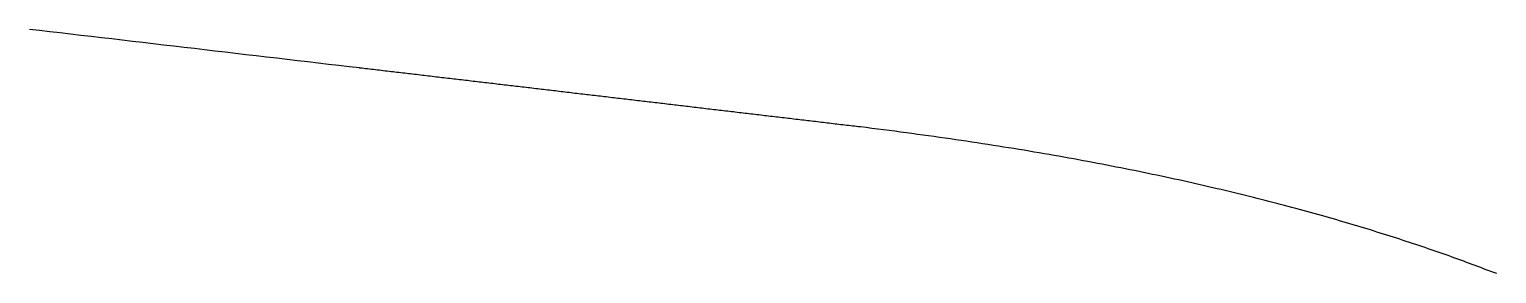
# Model space of a CAD drawing. Header units: millimetres. Extents: x -14 to 101, y -23 to -4.
import ezdxf

# ---------------------------------------------------------------- set-up
doc = ezdxf.new("R2010")
doc.units = ezdxf.units.MM

msp = doc.modelspace()

# ---------------------------------------------------------------- linework, layer by layer
msp.add_open_spline([(100.85, -23.24), (100.65, -23.17), (99.86, -22.87), (98.47, -22.34), (96.63, -21.68), (94.72, -21.03), (92.72, -20.37), (90.64, -19.72), (88.47, -19.07), (86.21, -18.43), (83.85, -17.8), (81.4, -17.17), (78.85, -16.56), (76.2, -15.95), (73.44, -15.36), (70.57, -14.79), (67.59, -14.22), (64.49, -13.68), (61.26, -13.16), (57.92, -12.65), (54.44, -12.18), (51.87, -11.84), (50.26, -11.65), (49.64, -11.58), (49.03, -11.51), (48.42, -11.44), (47.8, -11.36), (47.19, -11.29), (46.57, -11.22), (45.96, -11.15), (45.34, -11.07), (44.73, -11), (44.11, -10.93), (43.5, -10.86), (42.89, -10.78), (42.27, -10.71), (41.66, -10.64), (41.04, -10.57), (40.43, -10.49), (39.81, -10.42), (39.2, -10.35), (38.58, -10.28), (37.97, -10.2), (37.35, -10.13), (36.74, -10.06), (36.13, -9.99), (35.51, -9.91), (34.9, -9.84), (34.28, -9.77), (33.67, -9.7), (33.05, -9.62), (32.44, -9.55), (31.82, -9.48), (31.21, -9.41), (30.6, -9.33), (29.98, -9.26), (29.37, -9.19), (28.75, -9.12), (28.14, -9.05), (27.52, -8.97), (26.91, -8.9), (26.29, -8.83), (25.68, -8.76), (25.07, -8.68), (24.45, -8.61), (23.84, -8.54), (23.22, -8.47), (22.61, -8.4), (21.99, -8.32), (21.38, -8.25), (20.76, -8.18), (20.15, -8.11), (19.54, -8.03), (18.92, -7.96), (18.31, -7.89), (17.69, -7.82), (17.08, -7.75), (16.46, -7.67), (15.85, -7.6), (15.23, -7.53), (14.62, -7.46), (14, -7.39), (13.39, -7.31), (12.78, -7.24), (12.16, -7.17), (11.74, -7.12), (2.88, -6.08), (-5.77, -5.07), (-14.41, -4.06)], degree=3, knots=[0, 0, 0, 0, 0.005422, 0.021483, 0.038147, 0.055437, 0.073377, 0.091992, 0.111306, 0.131346, 0.152137, 0.173708, 0.196087, 0.219302, 0.243383, 0.268361, 0.294267, 0.321133, 0.348993, 0.377881, 0.407832, 0.438882, 0.444163, 0.449445, 0.454727, 0.460009, 0.46529, 0.470572, 0.475854, 0.481135, 0.486417, 0.491699, 0.496981, 0.502262, 0.507544, 0.512826, 0.518108, 0.523389, 0.528671, 0.533953, 0.539235, 0.544516, 0.549798, 0.55508, 0.560362, 0.565643, 0.570925, 0.576207, 0.581489, 0.58677, 0.592052, 0.597334, 0.602616, 0.607897, 0.613179, 0.618461, 0.623743, 0.629024, 0.634306, 0.639588, 0.64487, 0.650151, 0.655433, 0.660715, 0.665996, 0.671278, 0.67656, 0.681842, 0.687124, 0.692405, 0.697687, 0.702969, 0.708251, 0.713532, 0.718814, 0.724096, 0.729378, 0.734659, 0.739941, 0.745223, 0.750505, 0.755786, 0.761068, 0.76635, 0.771632, 0.776913, 0.77716, 1, 1, 1, 1])

doc.saveas('drawing.dxf')
